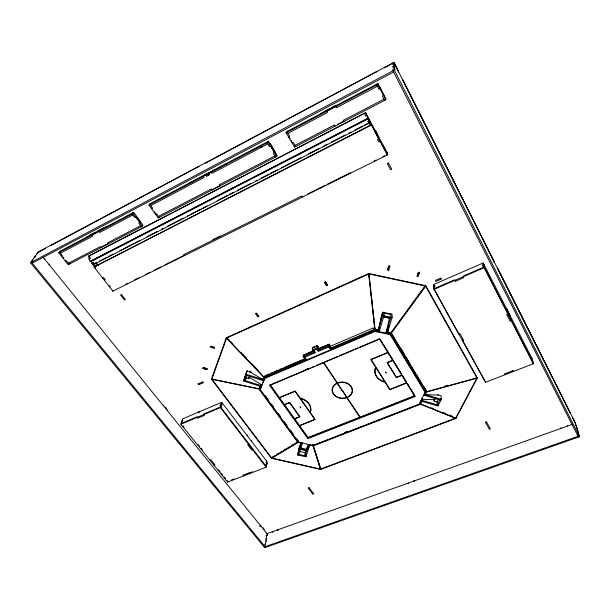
<?xml version="1.0" encoding="UTF-8"?>
<svg xmlns="http://www.w3.org/2000/svg" width="610" height="610" viewBox="0 0 610 610"><rect width="100%" height="100%" fill="white"/><g stroke="black" fill="none" stroke-linecap="round" stroke-linejoin="round"><path stroke-width="0.91" d="M264.107 376.515L263.916 377.483L264.801 377.765L375.043 330.803L379.191 331.672L379.435 329.949L379.435 330.887L375.28 330.01L375.287 329.072L375.036 331.459L264.671 378.452L260.218 389.477L298.61 442.242M378.231 329.697L378.231 330.628L382.767 315.484L382.76 312.206L392.062 314.173L392.131 317.467L387.48 332.572M379.527 86.712L379.527 86.262M378.726 138.889L369.325 120.643L368.089 121.474L370.339 125.652M377.864 135.168L375.608 130.448L375.6 130.944M376.934 331.855L376.942 331.2M385.848 99.758L377.872 84.409L377.88 83.547L286.357 131.829L286.105 132.789L294.607 147.124L385.848 99.758L385.833 98.858L377.88 83.547M376.629 84.203L378.863 89.388L380.114 88.297L383.629 95.053L382.378 96.151L384.597 100.406M368.905 273.959L425.566 286.09L476.967 377.971L455.647 418.163L320.608 469.12L271.724 458.041L211.899 379.123L226.645 338.07L368.905 273.959L368.92 273.364M387.342 154.932L371.33 124.623L94.024 267.027L112.842 291.13L387.342 154.932L387.319 152.805L365.542 112.636L88.351 256.291L89.51 258.724M369.134 122.709L369.119 123.167L368.097 121.276M89.937 255.666L89.312 255.788L90.471 258.228L88.946 259.014L90.105 261.446L368.043 118.203L370.346 122.541L367.075 115.503L365.565 116.06L364.605 113.361M333.136 349.301L333.19 348.63M320.608 469.12L320.669 468.411M331.87 349.194L329.484 345.542L329.621 343.948M298.618 441.152L298.496 442.174L312.823 445.498L312.899 444.781L313.426 445.506L420.031 404.087L419.97 403.088M307.958 437.888L414.983 395.867L415.029 396.569L307.875 438.605L307.958 437.888L269.841 384.78M317.985 346.419L317.726 348.722L312.899 350.796M299.022 448.037L297.627 454.938L305.915 456.829L306.113 454.991M305.168 453.634L304.84 456.585L308.698 444.507M319.426 349.423L318.855 348.569L318.687 350.163L317.162 347.875L317.421 345.565L312.61 347.631L312.335 349.942L313.86 352.229M305.396 452.91L306.258 449.25L308.439 444.309M298.748 449.135L298.839 448.373M304.405 354.761L304.207 356.362L306.624 359.946M304.169 361.631L304.26 360.96M305.618 360.373L303.193 356.797L303.406 355.188L313.426 350.895M291.488 414.64L290.421 414.899M267.34 535.557L267.531 534.284L263.856 529.755L264.023 528.969L262.918 527.673M259.822 526.117L260.668 525.812L260.79 525.05M271.724 458.041L271.831 457.332M266.135 467.199L267.058 461.678L221.712 402.325L182.535 418.91L180.895 424.24L227.66 482.091L266.135 467.199L220.37 407.61L221.712 402.325M265.708 465.781L265.99 464.08L266.539 464.797M266.509 460.962L266.235 462.647L266.776 463.356M300.234 445.361L298.732 449.456L301.386 443.211L298.069 442.448L271.602 458.301L320.471 469.38L312.968 445.864L313.136 444.888L320.761 469.372L455.762 418.445L455.51 417.499L455.975 418.262L477.302 378.078L426.672 391.986L425.345 394.685L438.476 395.059M307.684 449.783L309.926 444.149M320.311 113.918L330.231 108.245M298.069 442.448L298.244 441.48L297.817 442.265L271.351 458.133L211.525 379.237L259.029 389.005L297.817 442.265M302.583 196.496L302.484 197.053L301.836 195.978L183.648 254.69L184.342 255.674L184.578 255.071L165.028 264.778M243.642 475.243L243.504 475.96L242.948 475.259L249.437 472.75L249.986 473.451L250.115 472.735L252.67 471.759M249.986 473.451L250.123 472.742M252.952 449.158L252.822 449.86L251.907 450.218L247.729 444.789L248.644 444.423L248.781 443.722M246.76 371.742L245.99 375.173L263.581 380.8L263.764 379.832M263.581 380.8L264.801 377.765L264.221 376.957L264.404 375.989M264.122 379.809L264.252 379.13M264.671 378.452L264.984 376.797M260.218 389.477L261.766 384.803L249.025 377.308L248.72 378.703L246.295 377.925M251.396 441.183L251.541 440.45M260.889 384.521L259.486 388.509L260.363 388.791L264.801 377.765M260.76 388.135L260.897 387.449M298.702 441.526L297.749 441.899L259.387 389.195L259.677 387.533L260.554 387.808M247.241 435.738L247.385 435.006M227.66 482.091L227.82 481.374M250.252 371.101L249.749 372.695M260.348 386.366L243.718 381.059L247.096 370.857L251.152 372.153M245.807 377.773L245.189 380.548L247.126 375.539M243.718 381.059L247.096 370.857M244.831 376.736L244.053 380.183L261.576 385.779M294.607 147.124L294.844 146.133M378.345 330.292L381.936 314.394L378.345 330.292L375.081 329.606L374.746 327.257M391.292 332.572L391.315 333.517L390.209 333.983L386.038 333.113L389.493 317.84M389.142 325.786L387.602 332.236L391.048 332.953L425.627 285.686L368.951 273.562L375.081 329.606M292.365 142.656L292.251 143.144L293.41 142.534L295.766 146.522M214.217 464.538L214.049 465.247L214.926 464.896L210.663 459.612L209.779 459.963M221.148 407.716L221.552 406.085L220.957 405.307L220.035 405.696L220.385 404.323L221.308 403.934L221.903 404.712L222.307 403.103M288.621 136.343L288.5 136.831L289.659 136.213L287.272 132.172L287.523 131.219M267.47 463.844L267.637 463.196L267.515 463.905L266.379 462.418M270.413 143.663L270.26 144.173L268.491 141.261L149.572 203.999L148.985 205.082L158.165 217.968L276.795 156.374L277.07 155.367L270.268 144.143M226.645 338.07L226.821 337.437M211.899 379.123L212.082 378.459M275.323 152.5L270.87 144.417M274.401 152.462L270.756 145.729L269.475 146.827L267.05 142.831L267.355 141.855M198.86 411.369L198.662 412.086L199.264 412.848M389.904 266.257L388.768 270.2L387.685 269.963L388.814 266.067L389.904 266.296L388.715 266.006L387.579 269.902L388.768 270.161M312.823 445.498L419.596 404.003L425.185 391.864L390.209 333.983L375.043 330.803L375.28 330.01M382.76 312.206L381.646 315.911L381.936 314.264L381.936 314.943M379.191 331.672L383.987 315.744L383.972 312.465M206.691 176.122L206.203 174.521L206.691 176.122L209.085 174.856L208.368 173.781L268.194 142.237L268.491 141.261M386.038 333.113L390.911 317.208L390.85 313.921M390.202 333.99L390.446 333.197L386.275 332.32L386.267 331.382M297.627 454.938L301.409 442.837M299.289 451.514L299.975 449.326L306.098 450.729M298.709 455.19L302.705 442.441M417.179 276.299L418.407 272.426M418.956 273.6L419.444 272.052M419.489 272.617L418.262 276.528L417.072 276.231L418.3 272.357L419.489 272.655M305.244 452.917L306.174 450.012M305.915 456.829L309.781 444.759M312.694 445.422L312.899 444.781M167.514 409.867L167.277 410.576L260.668 525.812M163.701 405.078L163.404 405.803L44.431 258.846M206.889 369.637L207.194 368.753L203.199 367.472L202.894 368.356L206.889 369.637L202.901 368.318M214.125 348.325L214.445 347.41L210.618 346.167L210.305 347.082L214.14 348.279M229.383 340.205L226.767 337.467L226.196 337.917L211.464 378.97L258.983 388.73L259.509 388.227L259.029 389.005M244.679 377.407L246.608 372.413M248.857 378.055L249.513 376.362M248.72 378.703L249.688 376.202M220.279 185.303L220.065 185.837L219.371 184.761M258.983 388.73L260.508 385.749M250.306 371.208L249.764 371.696L262.689 379.527L264.176 376.637L262.696 380.518M262.887 379.55L263.238 378.673L263.047 379.641L246.333 374.288M261.156 386.305L261.766 384.803M299.075 447.61L300.128 445.125M209.085 174.856L209.306 174.338L206.92 175.596M208.368 173.781L208.597 173.255M205.387 163.259L376.995 71.446L376.911 71.896M198.547 166.919L198.791 166.393M198.852 166.362L50.516 245.761L50.935 245.167M422.15 398.017L419.596 404.003M426.649 391.704L391.33 333.144L425.91 285.884L477.295 377.788L426.649 391.704L426.215 391.216L424.888 393.907L425.345 394.685M424.461 395.364L426.062 392.116L425.986 391.117M455.975 418.262L420.74 403.995L422.013 401.426L423.881 401.471M437.317 402.036L434.145 401.105L434.023 399.664L434.854 398.017M434.076 400.434L435.342 397.926M434.145 401.105L435.814 397.804M438.254 399.466L437.004 401.944L437.263 404.819L439.787 399.855M437.82 394.807L441 395.745L441.343 399.306L437.927 406.008L421.563 401.228M155.893 213.843L155.603 214.4L156.64 213.851L159.187 217.435M112.842 291.13L113.163 290.52M142.359 226.173L142.953 225.052L133.735 212.356L59.452 251.541L58.667 252.7L68.206 264.671L142.359 226.173L133.117 213.454L133.735 212.356M151.852 208.17L151.562 208.719L152.599 208.17L150.014 204.541L150.594 203.458M104.653 279.609L104.325 280.219L105.286 279.723L103.677 277.657L102.709 278.152M132.721 212.89L132.095 213.988L134.696 217.572L136.015 216.489L140.087 222.086L138.775 223.168L141.352 226.699M108.656 243.276L108.321 243.847L107.589 242.871L140.62 225.7M94.641 263.596L94.306 264.176L93.109 262.643L91.996 263.39L95.526 267.912M91.996 263.39L93.109 262.643M92.941 264.153L90.951 261.606L91.294 261.034M105.057 227.484L105.408 226.897M91.713 235.285L99.285 230.915L98.934 231.472L99.682 232.463L132.835 215.002M87.07 236.97L87.444 236.375M69.898 263.002L69.151 264.183L66.498 260.851L65.552 261.347L65.933 260.76M60.39 251.046L59.612 252.204L62.289 255.582L61.351 256.078M49.135 264.809L49.601 264.168M44.827 258.274L44.355 258.907L42.677 256.84M44.644 248.888L45.071 248.293M570.251 412.749L497.424 267.92L572.645 417.659L575.688 424.011L579.5 436.699L264.732 547.643L30.5 262.727L38.316 251.892L394.068 62.357L398.658 71.85M38.773 252.014L36.768 254.004M396.492 325.099L391.048 332.953M397.606 323.575L403.172 315.965M404.285 314.44L421.556 290.84M422.669 289.315L425.452 285.51M313.395 350.285L312.312 348.035L317.406 345.695L318.572 348.973L329.354 344.353L331.108 348.02L374.952 329.141M318.572 348.973L317.764 346.442M263.695 376.782L305.13 358.939L263.695 376.782L226.386 337.726L368.638 273.585L374.746 329.4M304.847 359.229L303.391 355.317L313.212 351.108M262.689 379.527L263.215 379.023M272.586 456.882L274.195 455.914M276.597 454.473L278.999 453.032M280.608 452.063L282.209 451.103M283.81 450.142L286.22 448.693M287.821 447.732L289.422 446.772M291.832 445.33L294.233 443.882M295.842 442.921L297.444 441.96M37.835 252.517L44.667 248.857M394.068 62.357L384.811 67.718L384.803 67.291M34.938 256.551L35.883 256.048L33.855 258.06M31.994 260.645L32.94 260.142L31.453 262.224L265.579 547.345M30.5 262.727L394.35 70.051L394.014 62.815L398.589 71.911L398.559 71.484M32.239 263.177L393.679 72.018M89.083 235.521L95.61 232.075M97.242 231.213L104.592 227.324M331.87 107.383L335.965 105.217M189.519 183.206L223.565 165.241M225.227 164.364L226.889 163.488M58.667 252.7L133.117 213.454M148.985 205.082L205.974 175.04M286.105 132.789L377.872 84.409M206.523 175.802L209.71 174.117M260.394 147.422L262.064 146.545M60.367 253.165L92.468 236.261L91.721 235.277M150.739 205.585L203.9 177.579L203.412 175.993L211.395 171.776L211.883 173.385L267.737 143.96M287.943 133.331L327.425 112.537L326.83 110.898L335.721 106.209L336.316 107.856L377.254 86.292M274.401 152.447L273.265 153.049L275.651 156.968M68.396 263.245L100.391 246.608L101.13 247.584M158.455 216.436L211.418 188.894L212.112 189.969L219.486 185.714M219.371 184.769L274.98 155.855M295.095 145.401L334.387 124.974L335.035 126.14M383.972 99.201L343.239 120.376L343.887 121.543L343.933 121.077L337.513 124.409M101.474 247.004L107.856 243.687M365.832 112.72L88.351 256.291M368.326 118.279L90.105 261.446M90.951 261.606L368.31 118.736M368.089 121.474L369.325 120.841M99.598 261.05L107.215 257.145M108.908 256.276L113.14 254.103M119.911 250.626L121.603 249.764M123.296 248.895L133.445 243.68M135.138 242.81L139.37 240.637M146.987 236.733L157.136 231.518M161.368 229.352L163.061 228.483M167.292 226.31L183.366 218.06M187.598 215.887L189.291 215.017M190.983 214.148L201.132 208.94M202.825 208.071L207.057 205.898M217.213 200.682L227.362 195.475M229.055 194.605L233.287 192.432M237.519 190.259L251.061 183.313M255.285 181.139L256.978 180.27M261.21 178.105L268.827 174.193M270.52 173.324L277.283 169.854M281.515 167.681L283.208 166.812M284.9 165.943L295.057 160.727M296.75 159.866L300.982 157.693M308.591 153.781L318.748 148.573M322.98 146.4L327.212 144.227M331.436 142.054L344.978 135.107M349.21 132.934L350.902 132.065M355.127 129.899L362.744 125.988M364.437 125.119L368.669 122.945M93.345 264.664L369.5 122.976M94.024 267.027L371.322 125.096M378.734 138.874L377.498 139.507L378.871 142.054L380.091 140.948L387.35 154.437L386.138 155.039M212.76 239.753L220.408 235.956M125.919 284.191L127.703 283.33M134.49 279.959L138.737 277.847M145.47 274.485L149.77 272.373M153.972 270.268L160.811 266.898M307.699 193.98L314.447 190.61M316.224 189.748L325.465 185.135M327.311 184.243L350.331 172.805M374.204 160.956L375.905 160.11M382.729 156.717L384.43 155.87M255.506 313.631L256.513 313.136L258.792 316.43L257.786 316.925L255.521 313.586M198.723 384.704L203.138 382.729L202.528 381.936L198.105 383.904L198.723 384.704L198.12 383.858M441.312 279.014L435.929 281.401L435.41 280.425L440.801 278.068L441.32 279.06M433.535 284.565L483.196 262.979L532.011 358.527L533.369 363.766L485.575 382.264L434.03 289.361L433.535 284.565L434.061 285.51M433.687 286.021L434.816 285.533L434.945 286.776L433.817 287.272M434.03 289.361L484.18 267.668L483.196 262.979M312.312 348.035L317.131 345.969M312.335 349.942L317.162 347.875M319.495 348.295L328.599 344.391L328.454 345.984L330.841 349.629M319.671 348.34L328.782 344.437M303.101 355.599L313.753 351.04M303.193 356.797L314.874 351.795M317.665 350.597L329.484 345.542M303.765 357.643L315.446 352.649L313.921 350.361M266.143 375.249L268.743 374.136M270.482 373.396L273.082 372.283M274.82 371.543L277.42 370.43M279.151 369.69L282.621 368.211M285.228 367.098L288.698 365.619M290.429 364.879L293.036 363.766M294.767 363.026L297.367 361.913M299.106 361.173L301.706 360.068M264.221 376.957L305.053 359.542M182.039 420.534L182.931 420.153L182.504 421.541L181.612 421.914M259.387 389.195L260.356 388.783M305.587 369.69L308.21 368.592M271.724 384.277L310.215 368.036M311.969 367.296L314.592 366.191M316.338 365.451L323.338 362.5L337.071 383.111L335.195 384.163A10.271 8.189 3.9 0 0 333.258 393.946A10.271 8.189 3.9 0 0 344.635 398.292L346.793 397.697L359.831 417.255L308.66 437.355L307.73 437.118L299.579 425.757L315.225 419.512L310.376 412.604A14.228 11.132 7.3 0 0 300.158 398.055L295.187 390.972L279.342 397.545L270.604 385.375L270.893 384.712M337.704 356.438L323.658 362.363L337.368 382.943A10.271 8.189 3.9 0 1 351.307 386.587A10.271 8.189 3.9 0 1 347.128 397.598L360.136 417.133L413.923 396.012L414.259 395.242L406.717 382.973L389.805 389.729L385.062 382.195A14.183 11.46 -0.2 0 1 375.63 367.228L370.758 359.496L387.929 352.374L379.893 339.29L378.97 339.023L359.656 347.174M339.457 355.699L353.51 349.766M355.264 349.027L357.902 347.913M181.109 423.553L197.335 416.714L197.747 418.17L204.396 415.372L203.976 413.916L220.546 406.931L266.257 466.49M180.895 424.24L220.37 407.61M344.627 432.437L347.273 431.407M320.761 469.372L313.273 445.849L420.526 404.194L455.762 418.445M512.835 370.697L504.775 373.816L505.225 374.662L505.088 373.983M231.335 480.009L233.973 478.995M259.875 526.064L260.722 525.759L263.916 529.693M572.561 424.232L267.027 533.666L265.075 546.728L578.013 436.318L577.502 434.594M265.907 535.877L266.745 535.572M265.411 539.133L266.257 538.836M264.618 544.372L265.472 544.074M445.186 386.008L447.892 385.261M88.946 259.014L89.571 258.892M434.023 399.664L421.929 399.352L421.998 400.351L420.42 403.553L419.55 403.301L420.031 404.087M374.975 329.369L378.238 330.056M388.341 332.175L390.064 332.534M375.036 331.459L390.217 334.638L425.239 392.558M383.972 313.105L390.865 314.562M382.767 315.484L392.131 317.467M383.675 316.781L390.598 318.245M383.72 316.994L389.729 318.267M298.961 454.374L305.099 455.769L305.427 452.826L299.312 451.43M309.758 445.125L312.968 445.864M299.99 447.816L306.411 449.288M300.059 448.617L306.327 450.043M424.895 394.479L441.343 399.306M423.592 395.105L440.9 400.183L440.725 398.399M421.129 400.099L438.369 405.147M426.062 392.116L425.185 391.856L426.26 391.437L391.315 333.517M203.16 367.594L207.156 368.867M210.58 346.289L214.407 347.532M431.743 407.861L433.504 408.57M443.188 412.497L445.826 413.572M449.349 414.998L451.987 416.066M258.373 385.276L259.982 386.252M230.687 341.569L232.677 343.651M241.209 352.588L246.455 358.085M251.709 363.583L256.185 368.265M256.955 369.08L258.93 371.139M226.196 337.917L263.65 377.132M391.33 333.144L390.918 332.717L392.886 335.965M265.968 540.765L266.471 541.383M165.302 407.137L166.408 408.502M163.472 405.749L167.338 410.515M182.87 425.742L184.075 427.229M198.181 444.69L199.363 446.154M201.125 448.335L202.306 449.799M218.357 469.662L220.149 471.881M221.316 473.322L222.52 474.816M224.266 476.982L225.487 478.484M227.263 480.688L227.82 481.382M272.289 531.729L272.792 532.4M277.542 529.846L278.046 530.479L277.55 529.899M62.784 256.81L63.836 258.129M92.964 262.895L95.869 266.623M109.19 285.434L110.334 286.891M96.014 262.399L98.294 265.335M95.671 262.979L97.379 265.236M202.512 381.982L203.13 382.783M265.358 395.669L268.69 400.251M271.465 404.072L273.692 407.129M278.137 413.245L280.364 416.302M284.252 421.655L287.028 425.475M290.36 430.058L293.143 433.885M296.475 438.468L298.145 440.763M307.875 438.605L269.712 385.467L379.71 339.076L415.029 396.569M154.376 211.716L155.39 213.134M256.413 313.22L258.693 316.514M304.703 357.239L306.555 359.976M408.189 483.051L408.647 483.745M316.712 349.164L318.237 351.459L373.274 327.928L375.043 330.803M414.076 480.939L414.533 481.641M414.48 481.694L414.045 480.222M328.95 346.876L330.772 349.66M325.321 281.82L327.501 285.289M325.298 283.04L326.167 284.428M375.051 329.865L374.517 328.988L374.502 329.926L331.306 348.348L331.428 348.95M381.204 340.837L382.691 343.262M383.69 344.886L385.177 347.311M386.168 348.928L388.158 352.168M389.149 353.785L401.075 373.206M402.57 375.638L404.056 378.063M405.048 379.679L406.542 382.112M407.533 383.728L409.524 386.961M410.515 388.585L414.487 395.059M268.194 142.237L276.795 156.374M400.633 348.058L404.567 354.578M405.543 356.209L409.478 362.729M423.729 386.366L426.184 390.446M393.862 337.589L394.845 339.213M399.253 346.526L400.236 348.15M409.546 363.59L410.53 365.215M411.506 366.839L412.49 368.463M416.904 375.775L417.88 377.399M418.864 379.031L419.84 380.655M391.666 335.485L393.633 338.741M394.617 340.372L395.6 341.996M397.079 344.444L398.063 346.068M399.535 348.516L401.014 350.956M401.998 352.588L402.981 354.212M404.453 356.659L405.437 358.291M406.916 360.731L408.387 363.171M409.867 365.619L411.346 368.059M412.329 369.69L413.313 371.322M414.785 373.762L415.768 375.394M417.248 377.834L418.719 380.274M419.703 381.906L420.687 383.537M422.166 385.977L423.149 387.609M289.094 137.136L290.024 138.714M290.962 140.285L291.9 141.871M426.215 391.216L426.672 391.986M420.74 403.995L420.298 403.218L420.526 404.194M387.327 153.301L386.725 152.165L387.335 153.933M512.827 370.689L513.277 371.543L513.132 370.865M379.954 87.078L384.216 95.739M560.91 428.388L560.712 427.656M532.423 360.121L531.569 357.673M532.774 361.486L532.332 360.624L532.751 362.233M533.193 363.095L484.05 267.066L462.982 276.185L463.6 277.771L455.159 281.416L454.549 279.837L433.969 288.743L458.842 334.082L459.955 333.624L463.6 340.212L462.494 340.662L462.395 340.006L485.575 382.264M484.18 267.668L533.369 363.766M567.559 426.009L567.353 425.277M577.761 430.904L577.373 430.134L578.722 434.114M394.35 70.051L579.5 436.699M578.402 437.08L393.031 70.745L392.97 69.266L394.281 68.572L394.914 69.837L394.19 66.734L392.893 67.428L392.848 66.353L394.144 65.666L394.777 66.925L394.693 65.118L394.06 63.867L392.771 64.553L392.733 63.501M494.367 261.842L394.083 62.754M572.706 417.637L575.741 423.95L572.912 418.338M494.451 262.498L402.47 79.247L570.403 413.511L570.19 412.772M576.244 425.864L575.863 425.101L577.197 429.028M365.542 112.636L368.043 118.203M510.158 315.751L506.536 308.309L506.696 308.988M511.203 320.12L511.355 320.761L510.204 321.234L506.719 314.424L507.871 313.952L507.718 313.311M494.306 261.873L494.512 262.437M483.692 263.962L483.997 265.388L483.494 264.404L482.319 264.915L482.571 266.135L483.745 265.625L484.561 268.057M313.136 444.888L313.273 445.849M455.571 417.469L455.647 418.163M368.859 273.394L369.584 280.013M369.881 282.727L370.201 285.678M370.491 288.324L370.819 291.351M371.101 293.921L371.513 297.649M371.65 298.908L372.123 303.246M372.268 304.581L372.679 308.355M372.84 309.781L373.297 314.028M373.511 315.919L373.922 319.693M374.128 321.584L374.471 324.703M424.423 393.42L424.468 394.113M420.305 401.769L420.351 402.478M390.194 333.037L390.217 334.638M384.879 67.252L384.887 67.657M388.387 333.601L388.395 334.257M414.037 395.73L414.571 395.753L414.037 395.73M270.802 384.918L270.26 384.895L270.802 384.918M341.722 390.278L342.515 390.484L341.722 390.278M310.452 411.102L310.116 412.246L300.417 398.421L301.866 398.856A13.885 10.858 7.3 0 1 310.452 411.102M375.798 367.494L375.333 368.791A13.923 11.254 -0.2 0 0 383.339 381.479L384.879 381.906L375.798 367.494M341.775 390.118L337.238 383.354L335.424 384.361A9.935 7.915 3.9 0 0 333.556 393.824A9.935 7.915 3.9 0 0 344.558 398.033L346.632 397.453L342.477 390.621L346.968 397.362A9.935 7.915 3.9 0 0 351.009 386.709A9.935 7.915 3.9 0 0 337.528 383.187L341.821 390.087M121.466 294.531L120.544 294.981L124.44 299.99L125.355 299.54L121.466 294.531M388.417 163.015L387.258 163.587L390.575 169.732L391.734 169.168L388.417 163.015M325.42 281.736L324.36 282.255L326.541 285.724L327.6 285.205L325.42 281.736M379.572 338.771C378.238 338.954 380.526 339.663 379.572 338.771M388.074 352.618L371.2 359.618L389.95 389.386L406.58 382.744L402.028 375.341L396.317 377.643L386.976 362.569L392.733 360.205L388.074 352.618M295.065 391.33L279.51 397.781L284.359 404.544L289.704 402.348L299.983 416.79L294.676 418.925L299.418 425.528L314.775 419.398L295.065 391.33M289.582 402.722L284.542 404.796L294.508 418.681L299.518 416.668L289.582 402.722M392.878 360.441L387.419 362.691L396.462 377.293L401.883 375.104L392.878 360.441M300.112 406.923L300.677 407.724L300.112 406.923M385.611 372.108L386.13 372.931L385.611 372.108M308.515 437.408L307.821 437.24L308.515 437.408M309.079 487.687L308.18 488.023L312.808 494.222L313.7 493.887L309.079 487.687M486.406 421.845L485.369 422.234L489.38 429.249L490.417 428.868L486.406 421.845"/></g></svg>
